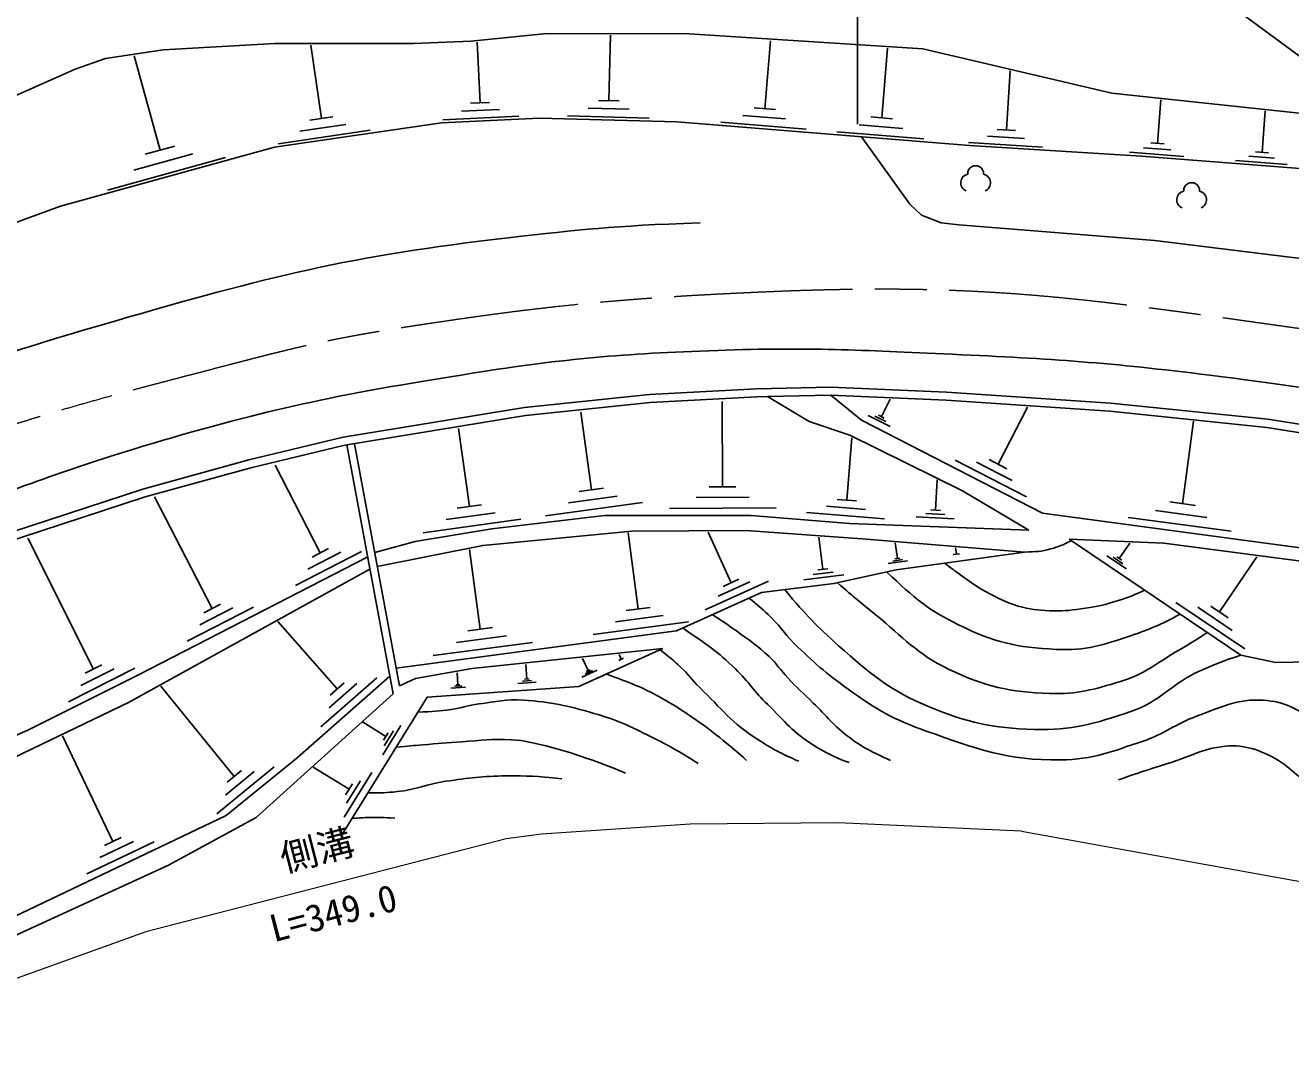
# Model space of a CAD drawing. Units: millimetres, scale not verified. Extents: x 40000 to 680000, y 20000 to 380000.
# Drawn here: x 272214 to 357312, y 260892 to 330820 of the extents above; entities that cross this region are included whole.
import ezdxf
from ezdxf.enums import TextEntityAlignment as Align

# ---------------------------------------------------------------- set-up
doc = ezdxf.new("R2010")
doc.units = ezdxf.units.MM
doc.header["$LTSCALE"] = 1000
doc.linetypes.add('CHAIN', pattern=[18.5, 12, -1.5, 3.5, -1.5])
for name, color, linetype, lineweight in [('M-BGD', 7, 'Continuous', 25), ('M-BMK', 2, 'CHAIN', 13), ('M-STR-HTXT', 7, 'Continuous', 13), ('M-STR-STRC', 7, 'Continuous', 25)]:
    doc.layers.add(name, color=color, linetype=linetype, lineweight=lineweight)
doc.styles.add('@ＭＳ ゴシック', font='')
doc.styles.add('ＭＳ ゴシック', font='')
doc.styles.get('@ＭＳ ゴシック').set_extended_font_data('@MS Gothic')
doc.styles.get('ＭＳ ゴシック').set_extended_font_data('MS Gothic')

msp = doc.modelspace()

# ---------------------------------------------------------------- linework, layer by layer
at = {"layer": 'M-BGD'}
for p, q in [((292129, 324543), (291405, 329493)), ((302798, 325604), (302604, 329691)), ((311454, 325752), (311566, 330148)), ((321952, 325206), (322325, 329785)), ((281276, 322413), (279527, 328765)), ((329806, 324592), (330188, 329279)), ((338194, 323776), (338439, 327752)), ((304099, 325154), (301545, 325033)), ((303436, 325634), (302159, 325574)), ((312814, 325167), (310066, 325237)), ((312141, 325734), (310767, 325769)), ((322667, 325148), (321236, 325264)), ((348354, 322871), (348582, 325802)), ((292903, 324656), (291356, 324430)), ((305400, 324704), (300292, 324462)), ((314174, 324582), (308678, 324722)), ((324720, 323828), (318996, 324294)), ((323336, 324517), (320474, 324750)), ((330538, 324533), (329074, 324652)), ((355386, 322284), (355602, 325055)), ((295404, 323758), (289216, 322853)), ((293767, 324151), (290673, 323698)), ((332640, 323182), (326781, 323660)), ((331223, 323887), (328293, 324126)), ((338815, 323737), (337572, 323814)), ((282269, 322686), (280284, 322140)), ((340618, 322628), (335647, 322935)), ((339406, 323202), (336920, 323355)), ((349241, 322433), (347410, 322576)), ((348812, 322835), (347896, 322907)), ((285684, 321918), (277744, 319732)), ((283480, 322166), (279510, 321072)), ((350129, 321996), (346465, 322281)), ((357064, 321456), (353600, 321726)), ((356225, 321870), (354493, 322005)), ((355819, 322250), (354953, 322317)), ((319108, 299770), (319071, 305507)), ((326385, 305929), (322128, 305840)), ((328443, 304248), (326385, 305929)), ((329784, 304491), (330387, 305663)), ((310286, 299568), (309567, 304785)), ((337630, 301297), (339604, 305135)), ((340611, 297988), (328443, 304248)), ((330366, 303821), (328901, 304575)), ((330075, 304156), (329343, 304533)), ((329967, 304397), (329601, 304585)), ((350039, 298636), (350783, 304177)), ((302076, 298444), (301354, 303687)), ((327456, 298873), (327804, 303068)), ((296955, 285847), (293839, 302587)), ((297381, 286385), (294349, 302671)), ((339535, 299104), (334738, 301572)), ((338583, 300201), (336184, 301434)), ((338230, 300989), (337031, 301606)), ((292052, 295334), (289015, 301231)), ((311101, 299680), (309471, 299456)), ((320004, 299775), (318211, 299764)), ((333431, 298197), (333540, 300243)), ((284781, 291589), (280913, 299100)), ((313726, 298713), (307205, 297815)), ((312006, 299141), (308746, 298691)), ((320905, 299064), (317319, 299041)), ((328112, 298818), (326801, 298927)), ((339712, 296847), (335250, 299504)), ((350905, 298520), (349173, 298752)), ((303805, 298014), (300528, 297563)), ((302895, 298557), (301257, 298331)), ((322703, 298358), (315531, 298312)), ((329991, 297607), (324747, 298041)), ((328724, 298240), (326102, 298457)), ((334057, 297907), (332778, 297976)), ((333751, 298180), (333111, 298215)), ((358962, 295523), (340611, 297988)), ((351678, 297711), (348215, 298176)), ((305534, 297584), (298980, 296682)), ((334682, 297617), (332125, 297754)), ((353316, 296786), (346390, 297716)), ((276803, 287509), (272375, 296318)), ((313431, 291546), (312751, 296671)), ((319674, 293314), (318134, 296721)), ((325842, 294221), (325576, 296378)), ((294824, 295412), (290379, 293122)), ((293438, 295373), (291215, 294228)), ((292608, 295620), (291496, 295048)), ((302808, 290196), (302097, 295551)), ((330862, 294954), (330717, 295992)), ((334830, 295242), (334772, 295658)), ((345785, 294949), (346490, 295990)), ((331546, 294785), (330249, 294604)), ((331204, 294869), (330555, 294779)), ((331024, 294976), (330699, 294931)), ((335038, 295271), (334622, 295213)), ((346260, 294248), (344958, 295129)), ((346022, 294598), (345371, 295039)), ((345948, 294839), (345622, 295059)), ((352532, 291357), (355043, 295068)), ((327256, 293847), (324560, 293516)), ((326549, 294034), (325201, 293868)), ((326179, 294262), (325505, 294179)), ((322188, 293425), (317930, 291500)), ((320931, 293370), (318802, 292407)), ((320206, 293555), (319142, 293074)), ((354224, 288860), (349585, 291998)), ((287553, 291667), (283108, 289378)), ((286167, 291628), (283944, 290483)), ((285336, 291875), (284225, 291303)), ((315117, 291118), (311915, 290693)), ((314232, 291653), (312631, 291440)), ((353378, 290109), (351058, 291678)), ((353112, 290965), (351952, 291749)), ((293180, 286171), (289192, 290698)), ((303644, 290307), (301971, 290085)), ((316804, 290690), (310399, 289840)), ((304570, 289748), (301223, 289304)), ((306333, 289301), (299638, 288412)), ((277361, 287789), (276245, 287228)), ((305943, 286834), (305875, 287819)), ((310065, 287405), (309696, 288223)), ((312452, 288236), (312138, 288095)), ((312295, 288165), (312153, 288480)), ((279576, 287559), (275108, 285314)), ((278189, 287534), (275956, 286411)), ((295849, 286922), (292097, 283618)), ((301312, 286467), (301257, 287265)), ((306097, 286845), (305790, 286823)), ((310669, 287431), (309646, 286969)), ((310367, 287418), (309856, 287187)), ((310193, 287463), (309938, 287347)), ((286264, 280288), (281326, 286353)), ((294515, 286546), (292639, 284894)), ((293649, 286584), (292711, 285757)), ((301824, 286302), (300827, 286233)), ((301568, 286385), (301070, 286350)), ((301437, 286476), (301187, 286459)), ((306576, 286630), (305345, 286545)), ((306260, 286732), (305644, 286690)), ((296464, 282971), (294882, 283950)), ((297471, 283715), (296248, 281738)), ((278096, 275902), (274704, 283014)), ((296617, 283218), (296311, 282724)), ((296968, 283343), (296356, 282355)), ((288960, 280936), (285083, 277779)), ((293983, 279420), (291582, 280907)), ((287612, 280612), (285674, 279033)), ((286749, 280683), (285779, 279893)), ((295512, 280550), (293654, 277548)), ((294747, 279985), (293819, 278484)), ((294215, 279796), (293751, 279045)), ((280869, 275895), (276356, 273743)), ((279482, 275899), (277226, 274823)), ((278660, 276171), (277532, 275633))]:
    msp.add_line(p, q, dxfattribs=at)
for points in [[(249487, 309169), (249452, 309726), (251392, 311656), (258147, 316977), (265399, 322377), (270723, 325719), (275575, 327871), (277609, 328575), (281483, 329162), (288995, 329592), (298346, 329592), (302180, 329749), (307306, 330257), (316864, 330237), (332567, 329226), (345283, 326253), (364416, 324218), (366707, 323118), (369280, 321275), (370354, 320221)], [(370354, 320221), (347280, 322017), (335709, 322731), (316038, 324335), (306804, 324570), (300192, 324257), (288963, 322613), (274571, 318651), (262520, 314230), (249487, 309169)], [(328459, 323322), (331710, 318783), (332493, 318052), (333797, 317531), (334997, 317400), (348169, 316331), (357077, 315248), (362789, 314544), (367641, 313683), (371788, 312940), (372442, 312901), (372952, 312970), (373462, 313631), (373798, 314350), (373798, 315231), (373520, 316054), (372593, 317492), (370354, 320221)], [(414329, 295012), (355768, 304313), (345185, 305404), (334162, 306136), (326391, 306476), (321382, 306371), (314187, 305978), (305784, 305114), (293593, 303100), (287253, 301581), (280111, 299618), (267491, 295490), (259156, 292459), (252416, 289821), (243800, 286061), (233632, 281655), (227929, 279311), (218448, 275604), (217424, 275220), (210718, 272665), (203241, 270132), (194982, 267634)], [(322128, 305840), (321403, 305825), (314229, 305433), (305856, 304573), (293701, 302564), (287389, 301051), (280268, 299095), (267669, 294974), (259349, 291948), (252625, 289316), (244018, 285559), (233845, 281151), (228133, 278804), (218644, 275094), (217618, 274708), (210903, 272151), (203408, 269612), (195130, 267108), (188522, 265386), (185218, 264552), (180076, 263673), (174807, 262891), (172750, 262640)], [(335250, 299504), (327660, 303242), (324921, 304155), (322128, 305840)], [(414243, 294473), (355697, 303770), (345139, 304859), (334132, 305590), (326385, 305929)], [(339712, 296847), (327643, 297300), (321035, 297847), (311176, 297847), (303585, 296934), (298421, 296100), (295713, 295345)], [(339411, 295375), (328489, 296273), (320664, 296821), (312995, 296794), (302979, 295829), (295886, 294412)], [(376432, 291495), (367564, 289982), (358695, 288000), (356322, 287948), (353948, 288443), (342419, 296242)], [(342419, 296242), (348783, 295982), (359895, 294521), (376432, 291495)], [(339411, 295375), (330791, 294175), (326591, 293262), (321713, 292662), (316001, 290079), (297158, 287579)], [(295239, 295063), (279832, 287129), (272437, 283412), (267664, 281299), (258587, 279968), (249810, 278130)], [(238334, 264696), (247959, 275808), (255755, 278302), (267336, 279580), (279156, 285267), (295394, 294234)], [(315099, 288883), (309439, 286327), (299240, 285623), (293436, 276245)], [(297381, 286385), (298453, 286875), (302248, 287540), (315099, 288883)], [(296734, 287035), (290500, 281544), (285726, 277658), (271478, 270863), (262911, 270839), (256129, 270917), (238334, 264696)], [(237875, 262866), (240623, 264283), (247336, 266797), (255839, 269562), (271450, 269529), (281848, 274316), (287743, 277524), (296955, 285847)]]:
    msp.add_lwpolyline(points, dxfattribs=at)
for centre, radius, start, end in [((336122, 320841), 534, 356.52859, 183.47141), ((335721, 320225), 599, 102.7182, 246.55164), ((336524, 320225), 599, 293.44836, 77.2818), ((350648, 319697), 534, 356.52859, 183.47141), ((350246, 319080), 599, 102.7182, 246.55164), ((351049, 319080), 599, 293.44836, 77.2818)]:
    msp.add_arc(centre, radius, start, end, dxfattribs=at)
for points, knots in [([(317591, 317534), (311529, 317313), (309705, 317092), (304679, 316522), (294160, 315330), (288330, 313861), (278166, 310903), (270390, 308640), (267633, 307680), (258562, 304154)], [0, 0, 0, 0, 1, 1, 1, 2, 2, 2, 3, 3, 3, 3]), ([(363939, 305470), (358204, 306458), (356608, 306689), (351882, 307278), (345137, 308119), (341327, 308382), (334537, 308687), (328388, 308962), (324932, 309170), (318782, 308947), (312309, 308713), (308668, 308423), (302271, 307408), (294273, 306139), (289782, 305303), (282003, 303052), (276497, 301460), (273482, 300330), (268100, 298357), (258367, 294789), (252951, 292685), (243347, 288784), (235995, 285799), (232005, 283817), (224644, 280855), (219558, 278807), (216727, 277601), (211550, 275795), (207215, 274282), (205749, 273819), (200360, 272195)], [0, 0, 0, 0, 1, 1, 1, 2, 2, 2, 3, 3, 3, 4, 4, 4, 5, 5, 5, 6, 6, 6, 7, 7, 7, 8, 8, 8, 9, 9, 9, 10, 10, 10, 10]), ([(342567, 296142), (341962, 295844), (341742, 295747), (341180, 295593), (340509, 295408), (340216, 295408), (339411, 295375)], [0, 0, 0, 0, 1, 1, 1, 2, 2, 2, 2]), ([(347490, 292812), (346548, 292398), (346250, 292269), (345421, 292023), (344569, 291771), (344076, 291673), (343196, 291554), (342386, 291444), (341924, 291396), (341109, 291432), (340272, 291469), (339792, 291511), (338987, 291745), (338103, 292003), (337644, 292268), (336831, 292702), (336015, 293137), (335617, 293483), (334866, 294023), (334543, 294256), (334436, 294331), (334045, 294628)], [0, 0, 0, 0, 1, 1, 1, 2, 2, 2, 3, 3, 3, 4, 4, 4, 5, 5, 5, 6, 6, 6, 7, 7, 7, 7]), ([(349878, 291197), (348441, 290443), (347928, 290223), (346610, 289774), (344701, 289123), (343547, 288741), (341532, 288835), (338894, 288958), (337343, 289314), (334976, 290487), (332879, 291526), (332050, 292246), (330148, 294035)], [0, 0, 0, 0, 1, 1, 1, 2, 2, 2, 3, 3, 3, 4, 4, 4, 4]), ([(353948, 288443), (352659, 288019), (352266, 287849), (351222, 287387), (349289, 286531), (348558, 285320), (346553, 284648), (344107, 283829), (342637, 283375), (340058, 283448), (337224, 283529), (335585, 283906), (332964, 284987), (330325, 286076), (329046, 287187), (326912, 289083), (325383, 290441), (324824, 291022), (323282, 292855)], [0, 0, 0, 0, 1, 1, 1, 2, 2, 2, 3, 3, 3, 4, 4, 4, 5, 5, 5, 6, 6, 6, 6]), ([(351703, 289962), (350686, 289307), (350401, 289136), (349549, 288635), (348142, 287807), (347427, 287134), (345862, 286670), (344059, 286135), (342994, 285806), (341115, 285870), (338378, 285963), (336767, 286320), (334298, 287504), (332159, 288531), (331275, 289648), (329429, 291139), (328399, 291971), (328055, 292249), (326827, 293313)], [0, 0, 0, 0, 1, 1, 1, 2, 2, 2, 3, 3, 3, 4, 4, 4, 5, 5, 5, 6, 6, 6, 6]), ([(364512, 277026), (363973, 277631), (363829, 277818), (363414, 278344), (362508, 279492), (362257, 280324), (361324, 281451), (360444, 282515), (360027, 283229), (358896, 284020), (357712, 284848), (356911, 285318), (355470, 285411), (353671, 285527), (352675, 284955), (350984, 284333), (349529, 283798), (348855, 283152), (347384, 282664), (345274, 281963), (344059, 281418), (341837, 281394), (338224, 281357), (336197, 282126), (332794, 283342), (330602, 284125), (329425, 284789), (327543, 286159), (326035, 287256), (325229, 287938), (323908, 289254), (323190, 289971), (322913, 290495), (322169, 291185), (321683, 291636), (321499, 291795), (320870, 292281)], [0, 0, 0, 0, 1, 1, 1, 2, 2, 2, 3, 3, 3, 4, 4, 4, 5, 5, 5, 6, 6, 6, 7, 7, 7, 8, 8, 8, 9, 9, 9, 10, 10, 10, 11, 11, 11, 12, 12, 12, 12]), ([(330401, 281358), (329087, 281963), (328619, 282185), (327610, 282923), (326552, 283698), (326125, 284331), (325184, 285245), (324518, 285893), (324126, 286238), (323489, 286914), (322979, 287456), (322784, 287846), (322237, 288349), (321436, 289086), (320932, 289438), (320046, 290070), (319420, 290517), (319204, 290664), (318414, 291170)], [0, 0, 0, 0, 1, 1, 1, 2, 2, 2, 3, 3, 3, 4, 4, 4, 5, 5, 5, 6, 6, 6, 6]), ([(327612, 281212), (326497, 281645), (326111, 281842), (325224, 282383), (323849, 283221), (323298, 283999), (322140, 285119), (321232, 285997), (320879, 286639), (319972, 287518), (318714, 288739), (318135, 289093), (316428, 290273)], [0, 0, 0, 0, 1, 1, 1, 2, 2, 2, 3, 3, 3, 4, 4, 4, 4]), ([(324232, 281306), (322934, 281869), (322503, 282114), (321473, 282767), (319741, 283863), (319037, 284842), (317566, 286268), (317037, 286781), (316816, 287143), (316279, 287647), (315769, 288127), (315568, 288283), (314900, 288793)], [0, 0, 0, 0, 1, 1, 1, 2, 2, 2, 3, 3, 3, 4, 4, 4, 4]), ([(320725, 281365), (320100, 281918), (319928, 282065), (319403, 282496), (318689, 283083), (318279, 283402), (317525, 283939), (316561, 284627), (316005, 284998), (314969, 285574), (313604, 286332), (313041, 286515), (311304, 287169)], [0, 0, 0, 0, 1, 1, 1, 2, 2, 2, 3, 3, 3, 4, 4, 4, 4]), ([(317473, 281157), (316024, 282056), (315582, 282318), (314308, 282948), (312848, 283670), (312015, 284083), (310448, 284530), (308641, 285047), (307594, 285303), (305718, 285417), (304548, 285489), (303889, 285321), (302727, 285162), (301986, 285061), (301589, 284900), (300849, 284791), (299982, 284664), (299668, 284657), (298613, 284609)], [0, 0, 0, 0, 1, 1, 1, 2, 2, 2, 3, 3, 3, 4, 4, 4, 5, 5, 5, 6, 6, 6, 6]), ([(312584, 280507), (311328, 281022), (310976, 281166), (309923, 281525), (308886, 281878), (308304, 282084), (307237, 282333), (306339, 282543), (305835, 282699), (304915, 282751), (303612, 282823), (302879, 282697), (301576, 282620), (300546, 282559), (299971, 282496), (298942, 282411), (298246, 282354), (298027, 282336), (297160, 282261)], [0, 0, 0, 0, 1, 1, 1, 2, 2, 2, 3, 3, 3, 4, 4, 4, 5, 5, 5, 6, 6, 6, 6]), ([(360544, 277594), (359322, 278933), (358975, 279384), (357797, 280341), (357217, 280812), (356925, 281136), (356267, 281489), (355590, 281851), (355191, 282056), (354441, 282219), (353638, 282394), (353147, 282376), (352337, 282237), (351223, 282044), (350664, 281681), (349589, 281332), (348887, 281104), (348490, 280989), (347789, 280758), (346981, 280493), (346725, 280402), (345729, 280054)], [0, 0, 0, 0, 1, 1, 1, 2, 2, 2, 3, 3, 3, 4, 4, 4, 5, 5, 5, 6, 6, 6, 7, 7, 7, 7]), ([(308290, 280131), (306550, 280298), (306014, 280342), (304552, 280322), (302956, 280300), (302062, 280185), (300482, 279957), (299197, 279771), (298524, 279385), (297231, 279261), (296460, 279188), (296169, 279168), (295252, 279179)], [0, 0, 0, 0, 1, 1, 1, 2, 2, 2, 3, 3, 3, 4, 4, 4, 4]), ([(297074, 277488), (296263, 277523), (296035, 277540), (295370, 277522), (294908, 277510), (294751, 277503), (294188, 277461)], [0, 0, 0, 0, 1, 1, 1, 2, 2, 2, 2])]:
    msp.add_open_spline(points, degree=3, knots=knots, dxfattribs=at)
at = {"layer": 'M-BMK'}
msp.add_open_spline([(364626, 309472), (344982, 312156), (338587, 313609), (321837, 312869), (312378, 312452), (307070, 311947), (297714, 310496), (293214, 309799), (290716, 309229), (286311, 308076), (278356, 305995), (273866, 304888), (266108, 302164), (259598, 299877), (256008, 298431), (249629, 295801), (240321, 291964), (235246, 289486), (225947, 285628), (220769, 283480), (217839, 282344), (212571, 280429), (201887, 276546), (195866, 274324), (184796, 271738), (179726, 270553), (176787, 270370), (171625, 269691), (168918, 269335), (167400, 269112), (164676, 268924), (160352, 268626), (157916, 268552), (153583, 268667), (147093, 268838), (143440, 268917), (136991, 269668), (129207, 270573), (124888, 271405), (117154, 272661), (105127, 274614), (98376, 275670), (86445, 278139), (82102, 279038), (80683, 279314), (75344, 280523)], degree=3, knots=[0, 0, 0, 0, 1, 1, 1, 2, 2, 2, 3, 3, 3, 4, 4, 4, 5, 5, 5, 6, 6, 6, 7, 7, 7, 8, 8, 8, 9, 9, 9, 10, 10, 10, 11, 11, 11, 12, 12, 12, 13, 13, 13, 14, 14, 14, 15, 15, 15, 15], dxfattribs=at)
at = {"layer": 'M-STR-HTXT'}
msp.add_line((339207, 276609), (409542, 263921), dxfattribs=at)
msp.add_lwpolyline([(339207, 276609), (326871, 277159), (316920, 277080), (306930, 276402), (304556, 276089), (280324, 269829), (267778, 265316), (241328, 254778), (220513, 246719), (211697, 243901), (201942, 241867), (193934, 240719), (183787, 239832), (163259, 238893), (147739, 238241), (125933, 238163), (116021, 238346), (107700, 238945)], dxfattribs=at)
at = {"layer": 'M-STR-STRC'}
for p, q in [((328171, 324167), (328180, 345981)), ((379582, 312723), (349689, 334810))]:
    msp.add_line(p, q, dxfattribs=at)

# ---------------------------------------------------------------- texts
at = {"layer": 'M-STR-HTXT', "style": 'ＭＳ ゴシック'}
msp.add_text('側溝', height=1833, rotation=14.485, dxfattribs=at).set_placement((292190, 273927), align=Align.BOTTOM_CENTER)
at = {"layer": 'M-STR-HTXT', "style": '@ＭＳ ゴシック'}
msp.add_text('L=349.0', height=1833, rotation=14.485, dxfattribs=at).set_placement((292690, 271991), align=Align.TOP_CENTER)

doc.saveas('drawing.dxf')
